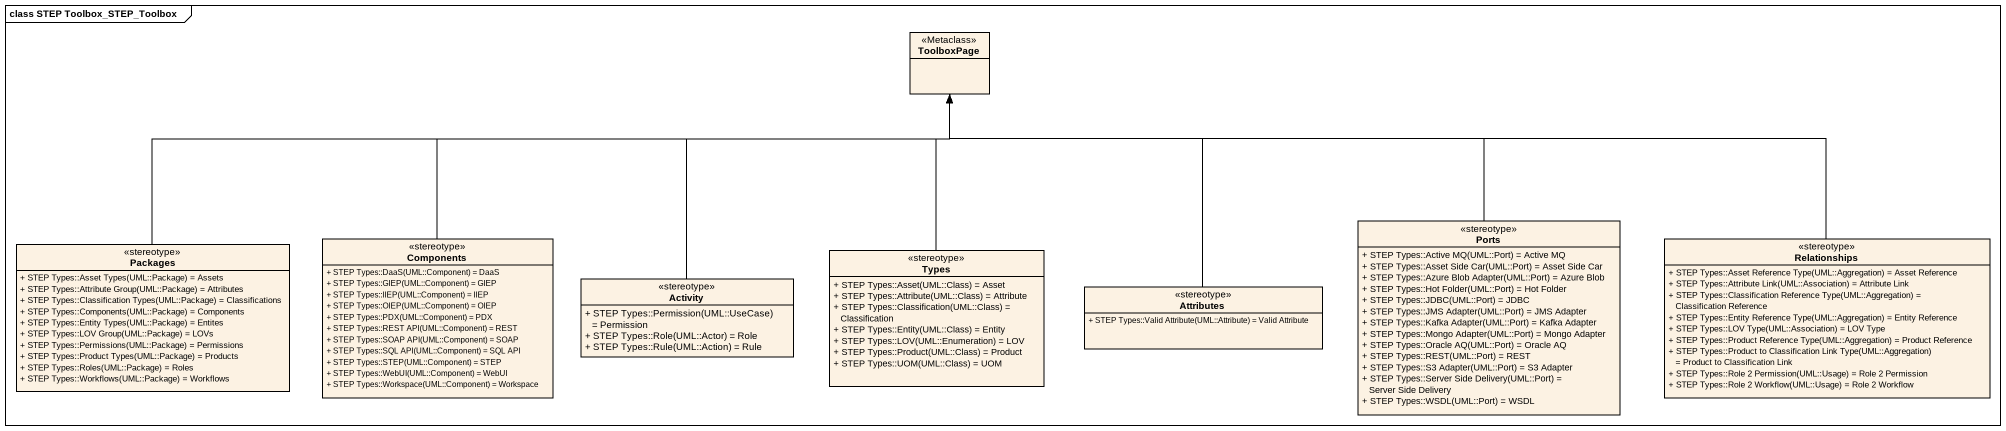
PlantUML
@startuml
mainframe class STEP Toolbox_STEP_Toolbox
hide circle
hide empty members
skinparam classAttributeIconSize 0
class ToolboxPage <<Metaclass>>
class Ports <<stereotype>> {
  {field} + STEP Types::Active MQ(UML::Port) = Active MQ
  {field} + STEP Types::Asset Side Car(UML::Port) = Asset Side Car
  {field} + STEP Types::Azure Blob Adapter(UML::Port) = Azure Blob
  {field} + STEP Types::Hot Folder(UML::Port) = Hot Folder
  {field} + STEP Types::JDBC(UML::Port) = JDBC
  {field} + STEP Types::JMS Adapter(UML::Port) = JMS Adapter
  {field} + STEP Types::Kafka Adapter(UML::Port) = Kafka Adapter
  {field} + STEP Types::Mongo Adapter(UML::Port) = Mongo Adapter
  {field} + STEP Types::Oracle AQ(UML::Port) = Oracle AQ
  {field} + STEP Types::REST(UML::Port) = REST
  {field} + STEP Types::S3 Adapter(UML::Port) = S3 Adapter
  {field} + STEP Types::Server Side Delivery(UML::Port) = Server Side Delivery
  {field} + STEP Types::WSDL(UML::Port) = WSDL
}
class Packages <<stereotype>> {
  {field} + STEP Types::Asset Types(UML::Package) = Assets
  {field} + STEP Types::Attribute Group(UML::Package) = Attributes
  {field} + STEP Types::Classification Types(UML::Package) = Classifications
  {field} + STEP Types::Components(UML::Package) = Components
  {field} + STEP Types::Entity Types(UML::Package) = Entites
  {field} + STEP Types::LOV Group(UML::Package) = LOVs
  {field} + STEP Types::Permissions(UML::Package) = Permissions
  {field} + STEP Types::Product Types(UML::Package) = Products
  {field} + STEP Types::Roles(UML::Package) = Roles
  {field} + STEP Types::Workflows(UML::Package) = Workflows
}
class Components <<stereotype>> {
  {field} + STEP Types::DaaS(UML::Component) = DaaS
  {field} + STEP Types::GIEP(UML::Component) = GIEP
  {field} + STEP Types::IIEP(UML::Component) = IIEP
  {field} + STEP Types::OIEP(UML::Component) = OIEP
  {field} + STEP Types::PDX(UML::Component) = PDX
  {field} + STEP Types::REST API(UML::Component) = REST
  {field} + STEP Types::SOAP API(UML::Component) = SOAP
  {field} + STEP Types::SQL API(UML::Component) = SQL API
  {field} + STEP Types::STEP(UML::Component) = STEP
  {field} + STEP Types::WebUI(UML::Component) = WebUI
  {field} + STEP Types::Workspace(UML::Component) = Workspace
}
class Types <<stereotype>> {
  {field} + STEP Types::Asset(UML::Class) = Asset
  {field} + STEP Types::Attribute(UML::Class) = Attribute
  {field} + STEP Types::Classification(UML::Class) = Classification
  {field} + STEP Types::Entity(UML::Class) = Entity
  {field} + STEP Types::LOV(UML::Enumeration) = LOV
  {field} + STEP Types::Product(UML::Class) = Product
  {field} + STEP Types::UOM(UML::Class) = UOM
}
class Relationships <<stereotype>> {
  {field} + STEP Types::Asset Reference Type(UML::Aggregation) = Asset Reference
  {field} + STEP Types::Attribute Link(UML::Association) = Attribute Link
  {field} + STEP Types::Classification Reference Type(UML::Aggregation) = Classification Reference
  {field} + STEP Types::Entity Reference Type(UML::Aggregation) = Entity Reference
  {field} + STEP Types::LOV Type(UML::Association) = LOV Type
  {field} + STEP Types::Product Reference Type(UML::Aggregation) = Product Reference
  {field} + STEP Types::Product to Classification Link Type(UML::Aggregation) = Product to Classification Link
  {field} + STEP Types::Role 2 Permission(UML::Usage) = Role 2 Permission
  {field} + STEP Types::Role 2 Workflow(UML::Usage) = Role 2 Workflow
}
class Activity <<stereotype>> {
  {field} + STEP Types::Permission(UML::UseCase) = Permission
  {field} + STEP Types::Role(UML::Actor) = Role
  {field} + STEP Types::Rule(UML::Action) = Rule
}
class Attributes <<stereotype>> {
  {field} + STEP Types::Valid Attribute(UML::Attribute) = Valid Attribute
}
Ports -left-> ToolboxPage
Packages -right-> ToolboxPage
Components -right-> ToolboxPage
Types -up-> ToolboxPage
Relationships -left-> ToolboxPage
Activity -up-> ToolboxPage
Attributes -up-> ToolboxPage
@enduml
